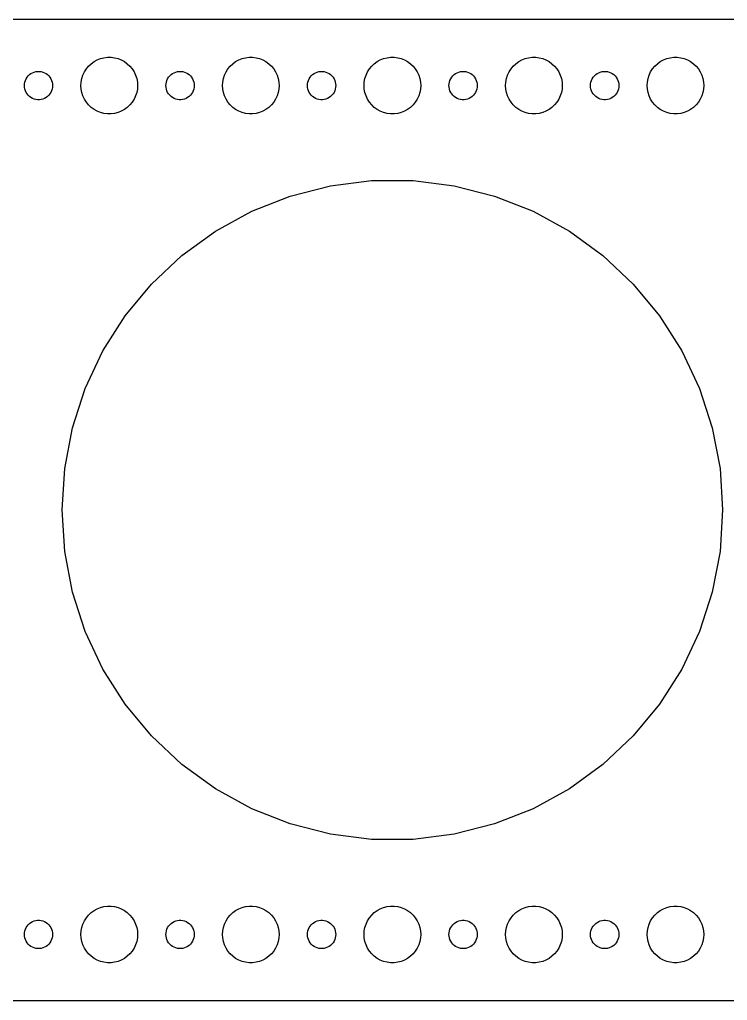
# Model space of a CAD drawing. Header units: metres. Extents: x -202 to 202, y 62 to 166.
# Drawn here: x 35.5 to 110.5, y 62 to 166 of the extents above; entities that cross this region are included whole.
import ezdxf

# ---------------------------------------------------------------- set-up
doc = ezdxf.new("R2010")
doc.units = ezdxf.units.M

msp = doc.modelspace()

# ---------------------------------------------------------------- linework, layer by layer
for p, q in [((197.314, 165.99), (-197.314, 165.99)), ((42.8131, 161.054), (43.0877, 161.312)), ((43.0877, 161.312), (43.3925, 161.533)), ((43.3925, 161.533), (43.7227, 161.714)), ((43.7227, 161.714), (44.0729, 161.853)), ((44.0729, 161.853), (44.4379, 161.947)), ((44.4379, 161.947), (44.8116, 161.994)), ((44.8116, 161.994), (45.1884, 161.994)), ((45.1884, 161.994), (45.5621, 161.947)), ((45.5621, 161.947), (45.927, 161.853)), ((45.927, 161.853), (46.2773, 161.714)), ((46.2773, 161.714), (46.6075, 161.533)), ((46.6075, 161.533), (46.9123, 161.312)), ((46.9123, 161.312), (47.1869, 161.054)), ((57.8131, 161.054), (58.0877, 161.312)), ((58.0877, 161.312), (58.3925, 161.533)), ((58.3925, 161.533), (58.7227, 161.714)), ((58.7227, 161.714), (59.0729, 161.853)), ((59.0729, 161.853), (59.4379, 161.947)), ((59.4379, 161.947), (59.8116, 161.994)), ((59.8116, 161.994), (60.1884, 161.994)), ((60.1884, 161.994), (60.5621, 161.947)), ((60.5621, 161.947), (60.927, 161.853)), ((60.927, 161.853), (61.2773, 161.714)), ((61.2773, 161.714), (61.6075, 161.533)), ((61.6075, 161.533), (61.9123, 161.312)), ((61.9123, 161.312), (62.1869, 161.054)), ((72.8131, 161.054), (73.0877, 161.312)), ((73.0877, 161.312), (73.3925, 161.533)), ((73.3925, 161.533), (73.7227, 161.714)), ((73.7227, 161.714), (74.073, 161.853)), ((74.073, 161.853), (74.4379, 161.947)), ((74.4379, 161.947), (74.8116, 161.994)), ((74.8116, 161.994), (75.1884, 161.994)), ((75.1884, 161.994), (75.5621, 161.947)), ((75.5621, 161.947), (75.927, 161.853)), ((75.927, 161.853), (76.2773, 161.714)), ((76.2773, 161.714), (76.6075, 161.533)), ((76.6075, 161.533), (76.9123, 161.312)), ((76.9123, 161.312), (77.1869, 161.054)), ((87.8131, 161.054), (88.0877, 161.312)), ((88.0877, 161.312), (88.3925, 161.533)), ((88.3925, 161.533), (88.7227, 161.714)), ((88.7227, 161.714), (89.073, 161.853)), ((89.073, 161.853), (89.4379, 161.947)), ((89.4379, 161.947), (89.8116, 161.994)), ((89.8116, 161.994), (90.1884, 161.994)), ((90.1884, 161.994), (90.5621, 161.947)), ((90.5621, 161.947), (90.927, 161.853)), ((90.927, 161.853), (91.2773, 161.714)), ((91.2773, 161.714), (91.6075, 161.533)), ((91.6075, 161.533), (91.9123, 161.312)), ((91.9123, 161.312), (92.1869, 161.054)), ((102.813, 161.054), (103.088, 161.312)), ((103.088, 161.312), (103.393, 161.533)), ((103.393, 161.533), (103.723, 161.714)), ((103.723, 161.714), (104.073, 161.853)), ((104.073, 161.853), (104.438, 161.947)), ((104.438, 161.947), (104.812, 161.994)), ((104.812, 161.994), (105.188, 161.994)), ((105.188, 161.994), (105.562, 161.947)), ((105.562, 161.947), (105.927, 161.853)), ((105.927, 161.853), (106.277, 161.714)), ((106.277, 161.714), (106.607, 161.533)), ((106.607, 161.533), (106.912, 161.312)), ((106.912, 161.312), (107.187, 161.054)), ((36.4065, 160.027), (36.5439, 160.156)), ((36.5439, 160.156), (36.6963, 160.266)), ((36.6963, 160.266), (36.8613, 160.357)), ((36.8613, 160.357), (37.0365, 160.427)), ((37.0365, 160.427), (37.2189, 160.473)), ((37.2189, 160.473), (37.4058, 160.497)), ((37.4058, 160.497), (37.5942, 160.497)), ((37.5942, 160.497), (37.7811, 160.473)), ((37.7811, 160.473), (37.9635, 160.427)), ((37.9635, 160.427), (38.1387, 160.357)), ((38.1387, 160.357), (38.3037, 160.266)), ((38.3037, 160.266), (38.4561, 160.156)), ((38.4561, 160.156), (38.5934, 160.027)), ((42.2107, 160.104), (42.3711, 160.445)), ((42.3711, 160.445), (42.5729, 160.763)), ((42.5729, 160.763), (42.8131, 161.054)), ((47.1869, 161.054), (47.427, 160.763)), ((47.427, 160.763), (47.6289, 160.445)), ((47.6289, 160.445), (47.7893, 160.104)), ((51.4065, 160.027), (51.5439, 160.156)), ((51.5439, 160.156), (51.6963, 160.266)), ((51.6963, 160.266), (51.8613, 160.357)), ((51.8613, 160.357), (52.0365, 160.427)), ((52.0365, 160.427), (52.2189, 160.473)), ((52.2189, 160.473), (52.4058, 160.497)), ((52.4058, 160.497), (52.5942, 160.497)), ((52.5942, 160.497), (52.7811, 160.473)), ((52.7811, 160.473), (52.9635, 160.427)), ((52.9635, 160.427), (53.1387, 160.357)), ((53.1387, 160.357), (53.3037, 160.266)), ((53.3037, 160.266), (53.4561, 160.156)), ((53.4561, 160.156), (53.5934, 160.027)), ((57.2107, 160.104), (57.3711, 160.445)), ((57.3711, 160.445), (57.5729, 160.763)), ((57.5729, 160.763), (57.8131, 161.054)), ((62.1869, 161.054), (62.427, 160.763)), ((62.427, 160.763), (62.6289, 160.445)), ((62.6289, 160.445), (62.7893, 160.104)), ((66.4065, 160.027), (66.5439, 160.156)), ((66.5439, 160.156), (66.6963, 160.266)), ((66.6963, 160.266), (66.8613, 160.357)), ((66.8613, 160.357), (67.0365, 160.427)), ((67.0365, 160.427), (67.2189, 160.473)), ((67.2189, 160.473), (67.4058, 160.497)), ((67.4058, 160.497), (67.5942, 160.497)), ((67.5942, 160.497), (67.7811, 160.473)), ((67.7811, 160.473), (67.9635, 160.427)), ((67.9635, 160.427), (68.1387, 160.357)), ((68.1387, 160.357), (68.3037, 160.266)), ((68.3037, 160.266), (68.4561, 160.156)), ((68.4561, 160.156), (68.5934, 160.027)), ((72.2107, 160.104), (72.3711, 160.445)), ((72.3711, 160.445), (72.573, 160.763)), ((72.573, 160.763), (72.8131, 161.054)), ((77.1869, 161.054), (77.427, 160.763)), ((77.427, 160.763), (77.6289, 160.445)), ((77.6289, 160.445), (77.7893, 160.104)), ((81.4065, 160.027), (81.5439, 160.156)), ((81.5439, 160.156), (81.6963, 160.266)), ((81.6963, 160.266), (81.8613, 160.357)), ((81.8613, 160.357), (82.0365, 160.427)), ((82.0365, 160.427), (82.2189, 160.473)), ((82.2189, 160.473), (82.4058, 160.497)), ((82.4058, 160.497), (82.5942, 160.497)), ((82.5942, 160.497), (82.7811, 160.473)), ((82.7811, 160.473), (82.9635, 160.427)), ((82.9635, 160.427), (83.1387, 160.357)), ((83.1387, 160.357), (83.3037, 160.266)), ((83.3037, 160.266), (83.4561, 160.156)), ((83.4561, 160.156), (83.5934, 160.027)), ((87.2107, 160.104), (87.3711, 160.445)), ((87.3711, 160.445), (87.573, 160.763)), ((87.573, 160.763), (87.8131, 161.054)), ((92.1869, 161.054), (92.427, 160.763)), ((92.427, 160.763), (92.6289, 160.445)), ((92.6289, 160.445), (92.7893, 160.104)), ((96.4065, 160.027), (96.5439, 160.156)), ((96.5439, 160.156), (96.6963, 160.266)), ((96.6963, 160.266), (96.8613, 160.357)), ((96.8613, 160.357), (97.0365, 160.427)), ((97.0365, 160.427), (97.2189, 160.473)), ((97.2189, 160.473), (97.4058, 160.497)), ((97.4058, 160.497), (97.5942, 160.497)), ((97.5942, 160.497), (97.7811, 160.473)), ((97.7811, 160.473), (97.9635, 160.427)), ((97.9635, 160.427), (98.1387, 160.357)), ((98.1387, 160.357), (98.3037, 160.266)), ((98.3037, 160.266), (98.4561, 160.156)), ((98.4561, 160.156), (98.5934, 160.027)), ((102.211, 160.104), (102.371, 160.445)), ((102.371, 160.445), (102.573, 160.763)), ((102.573, 160.763), (102.813, 161.054)), ((107.187, 161.054), (107.427, 160.763)), ((107.427, 160.763), (107.629, 160.445)), ((107.629, 160.445), (107.789, 160.104)), ((36, 159), (36.0118, 159.188)), ((36.0118, 159.188), (36.0471, 159.373)), ((36.0471, 159.373), (36.1053, 159.552)), ((36.1053, 159.552), (36.1855, 159.723)), ((36.1855, 159.723), (36.2865, 159.882)), ((36.2865, 159.882), (36.4065, 160.027)), ((38.5934, 160.027), (38.7135, 159.882)), ((38.7135, 159.882), (38.8145, 159.723)), ((38.8145, 159.723), (38.8947, 159.552)), ((38.8947, 159.552), (38.9529, 159.373)), ((38.9529, 159.373), (38.9882, 159.188)), ((38.9882, 159.188), (39, 159)), ((42, 159), (42.0237, 159.376)), ((42.0237, 159.376), (42.0942, 159.746)), ((42.0942, 159.746), (42.2107, 160.104)), ((47.7893, 160.104), (47.9057, 159.746)), ((47.9057, 159.746), (47.9763, 159.376)), ((47.9763, 159.376), (48, 159)), ((51, 159), (51.0118, 159.188)), ((51.0118, 159.188), (51.0471, 159.373)), ((51.0471, 159.373), (51.1053, 159.552)), ((51.1053, 159.552), (51.1855, 159.723)), ((51.1855, 159.723), (51.2865, 159.882)), ((51.2865, 159.882), (51.4065, 160.027)), ((53.5934, 160.027), (53.7135, 159.882)), ((53.7135, 159.882), (53.8145, 159.723)), ((53.8145, 159.723), (53.8947, 159.552)), ((53.8947, 159.552), (53.9529, 159.373)), ((53.9529, 159.373), (53.9882, 159.188)), ((53.9882, 159.188), (54, 159)), ((57, 159), (57.0237, 159.376)), ((57.0237, 159.376), (57.0942, 159.746)), ((57.0942, 159.746), (57.2107, 160.104)), ((62.7893, 160.104), (62.9057, 159.746)), ((62.9057, 159.746), (62.9763, 159.376)), ((62.9763, 159.376), (63, 159)), ((66, 159), (66.0118, 159.188)), ((66.0118, 159.188), (66.0471, 159.373)), ((66.0471, 159.373), (66.1053, 159.552)), ((66.1053, 159.552), (66.1855, 159.723)), ((66.1855, 159.723), (66.2865, 159.882)), ((66.2865, 159.882), (66.4065, 160.027)), ((68.5934, 160.027), (68.7135, 159.882)), ((68.7135, 159.882), (68.8145, 159.723)), ((68.8145, 159.723), (68.8947, 159.552)), ((68.8947, 159.552), (68.9529, 159.373)), ((68.9529, 159.373), (68.9882, 159.188)), ((68.9882, 159.188), (69, 159)), ((72, 159), (72.0237, 159.376)), ((72.0237, 159.376), (72.0943, 159.746)), ((72.0943, 159.746), (72.2107, 160.104)), ((77.7893, 160.104), (77.9057, 159.746)), ((77.9057, 159.746), (77.9763, 159.376)), ((77.9763, 159.376), (78, 159)), ((81, 159), (81.0118, 159.188)), ((81.0118, 159.188), (81.0471, 159.373)), ((81.0471, 159.373), (81.1053, 159.552)), ((81.1053, 159.552), (81.1855, 159.723)), ((81.1855, 159.723), (81.2865, 159.882)), ((81.2865, 159.882), (81.4065, 160.027)), ((83.5934, 160.027), (83.7135, 159.882)), ((83.7135, 159.882), (83.8145, 159.723)), ((83.8145, 159.723), (83.8947, 159.552)), ((83.8947, 159.552), (83.9529, 159.373)), ((83.9529, 159.373), (83.9882, 159.188)), ((83.9882, 159.188), (84, 159)), ((87, 159), (87.0237, 159.376)), ((87.0237, 159.376), (87.0943, 159.746)), ((87.0943, 159.746), (87.2107, 160.104)), ((92.7893, 160.104), (92.9057, 159.746)), ((92.9057, 159.746), (92.9763, 159.376)), ((92.9763, 159.376), (93, 159)), ((96, 159), (96.0118, 159.188)), ((96.0118, 159.188), (96.0471, 159.373)), ((96.0471, 159.373), (96.1053, 159.552)), ((96.1053, 159.552), (96.1855, 159.723)), ((96.1855, 159.723), (96.2865, 159.882)), ((96.2865, 159.882), (96.4065, 160.027)), ((98.5934, 160.027), (98.7135, 159.882)), ((98.7135, 159.882), (98.8145, 159.723)), ((98.8145, 159.723), (98.8947, 159.552)), ((98.8947, 159.552), (98.9529, 159.373)), ((98.9529, 159.373), (98.9882, 159.188)), ((98.9882, 159.188), (99, 159)), ((102, 159), (102.024, 159.376)), ((102.024, 159.376), (102.094, 159.746)), ((102.094, 159.746), (102.211, 160.104)), ((107.789, 160.104), (107.906, 159.746)), ((107.906, 159.746), (107.976, 159.376)), ((107.976, 159.376), (108, 159)), ((36.0118, 158.812), (36, 159)), ((36.0471, 158.627), (36.0118, 158.812)), ((36.1053, 158.448), (36.0471, 158.627)), ((36.1855, 158.277), (36.1053, 158.448)), ((36.2865, 158.118), (36.1855, 158.277)), ((36.4065, 157.973), (36.2865, 158.118)), ((38.7135, 158.118), (38.5934, 157.973)), ((38.8145, 158.277), (38.7135, 158.118)), ((38.8947, 158.448), (38.8145, 158.277)), ((38.9529, 158.627), (38.8947, 158.448)), ((38.9882, 158.812), (38.9529, 158.627)), ((39, 159), (38.9882, 158.812)), ((42.0237, 158.624), (42, 159)), ((42.0942, 158.254), (42.0237, 158.624)), ((42.2107, 157.896), (42.0942, 158.254)), ((47.9057, 158.254), (47.7893, 157.896)), ((47.9763, 158.624), (47.9057, 158.254)), ((48, 159), (47.9763, 158.624)), ((51.0118, 158.812), (51, 159)), ((51.0471, 158.627), (51.0118, 158.812)), ((51.1053, 158.448), (51.0471, 158.627)), ((51.1855, 158.277), (51.1053, 158.448)), ((51.2865, 158.118), (51.1855, 158.277)), ((51.4065, 157.973), (51.2865, 158.118)), ((53.7135, 158.118), (53.5934, 157.973)), ((53.8145, 158.277), (53.7135, 158.118)), ((53.8947, 158.448), (53.8145, 158.277)), ((53.9529, 158.627), (53.8947, 158.448)), ((53.9882, 158.812), (53.9529, 158.627)), ((54, 159), (53.9882, 158.812)), ((57.0237, 158.624), (57, 159)), ((57.0942, 158.254), (57.0237, 158.624)), ((57.2107, 157.896), (57.0942, 158.254)), ((62.9057, 158.254), (62.7893, 157.896)), ((62.9763, 158.624), (62.9057, 158.254)), ((63, 159), (62.9763, 158.624)), ((66.0118, 158.812), (66, 159)), ((66.0471, 158.627), (66.0118, 158.812)), ((66.1053, 158.448), (66.0471, 158.627)), ((66.1855, 158.277), (66.1053, 158.448)), ((66.2865, 158.118), (66.1855, 158.277)), ((66.4065, 157.973), (66.2865, 158.118)), ((68.7135, 158.118), (68.5934, 157.973)), ((68.8145, 158.277), (68.7135, 158.118)), ((68.8947, 158.448), (68.8145, 158.277)), ((68.9529, 158.627), (68.8947, 158.448)), ((68.9882, 158.812), (68.9529, 158.627)), ((69, 159), (68.9882, 158.812)), ((72.0237, 158.624), (72, 159)), ((72.0943, 158.254), (72.0237, 158.624)), ((72.2107, 157.896), (72.0943, 158.254)), ((77.9057, 158.254), (77.7893, 157.896)), ((77.9763, 158.624), (77.9057, 158.254)), ((78, 159), (77.9763, 158.624)), ((81.0118, 158.812), (81, 159)), ((81.0471, 158.627), (81.0118, 158.812)), ((81.1053, 158.448), (81.0471, 158.627)), ((81.1855, 158.277), (81.1053, 158.448)), ((81.2865, 158.118), (81.1855, 158.277)), ((81.4065, 157.973), (81.2865, 158.118)), ((83.7135, 158.118), (83.5934, 157.973)), ((83.8145, 158.277), (83.7135, 158.118)), ((83.8947, 158.448), (83.8145, 158.277)), ((83.9529, 158.627), (83.8947, 158.448)), ((83.9882, 158.812), (83.9529, 158.627)), ((84, 159), (83.9882, 158.812)), ((87.0237, 158.624), (87, 159)), ((87.0943, 158.254), (87.0237, 158.624)), ((87.2107, 157.896), (87.0943, 158.254)), ((92.9057, 158.254), (92.7893, 157.896)), ((92.9763, 158.624), (92.9057, 158.254)), ((93, 159), (92.9763, 158.624)), ((96.0118, 158.812), (96, 159)), ((96.0471, 158.627), (96.0118, 158.812)), ((96.1053, 158.448), (96.0471, 158.627)), ((96.1855, 158.277), (96.1053, 158.448)), ((96.2865, 158.118), (96.1855, 158.277)), ((96.4065, 157.973), (96.2865, 158.118)), ((98.7135, 158.118), (98.5934, 157.973)), ((98.8145, 158.277), (98.7135, 158.118)), ((98.8947, 158.448), (98.8145, 158.277)), ((98.9529, 158.627), (98.8947, 158.448)), ((98.9882, 158.812), (98.9529, 158.627)), ((99, 159), (98.9882, 158.812)), ((102.024, 158.624), (102, 159)), ((102.094, 158.254), (102.024, 158.624)), ((102.211, 157.896), (102.094, 158.254)), ((107.906, 158.254), (107.789, 157.896)), ((107.976, 158.624), (107.906, 158.254)), ((108, 159), (107.976, 158.624)), ((36.5439, 157.844), (36.4065, 157.973)), ((36.6963, 157.734), (36.5439, 157.844)), ((36.8613, 157.643), (36.6963, 157.734)), ((37.0365, 157.573), (36.8613, 157.643)), ((37.2189, 157.527), (37.0365, 157.573)), ((37.4058, 157.503), (37.2189, 157.527)), ((37.5942, 157.503), (37.4058, 157.503)), ((37.7811, 157.527), (37.5942, 157.503)), ((37.9635, 157.573), (37.7811, 157.527)), ((38.1387, 157.643), (37.9635, 157.573)), ((38.3037, 157.734), (38.1387, 157.643)), ((38.4561, 157.844), (38.3037, 157.734)), ((38.5934, 157.973), (38.4561, 157.844)), ((42.3711, 157.555), (42.2107, 157.896)), ((42.5729, 157.237), (42.3711, 157.555)), ((42.8131, 156.946), (42.5729, 157.237)), ((47.427, 157.237), (47.1869, 156.946)), ((47.6289, 157.555), (47.427, 157.237)), ((47.7893, 157.896), (47.6289, 157.555)), ((51.5439, 157.844), (51.4065, 157.973)), ((51.6963, 157.734), (51.5439, 157.844)), ((51.8613, 157.643), (51.6963, 157.734)), ((52.0365, 157.573), (51.8613, 157.643)), ((52.2189, 157.527), (52.0365, 157.573)), ((52.4058, 157.503), (52.2189, 157.527)), ((52.5942, 157.503), (52.4058, 157.503)), ((52.7811, 157.527), (52.5942, 157.503)), ((52.9635, 157.573), (52.7811, 157.527)), ((53.1387, 157.643), (52.9635, 157.573)), ((53.3037, 157.734), (53.1387, 157.643)), ((53.4561, 157.844), (53.3037, 157.734)), ((53.5934, 157.973), (53.4561, 157.844)), ((57.3711, 157.555), (57.2107, 157.896)), ((57.5729, 157.237), (57.3711, 157.555)), ((57.8131, 156.946), (57.5729, 157.237)), ((62.427, 157.237), (62.1869, 156.946)), ((62.6289, 157.555), (62.427, 157.237)), ((62.7893, 157.896), (62.6289, 157.555)), ((66.5439, 157.844), (66.4065, 157.973)), ((66.6963, 157.734), (66.5439, 157.844)), ((66.8613, 157.643), (66.6963, 157.734)), ((67.0365, 157.573), (66.8613, 157.643)), ((67.2189, 157.527), (67.0365, 157.573)), ((67.4058, 157.503), (67.2189, 157.527)), ((67.5942, 157.503), (67.4058, 157.503)), ((67.7811, 157.527), (67.5942, 157.503)), ((67.9635, 157.573), (67.7811, 157.527)), ((68.1387, 157.643), (67.9635, 157.573)), ((68.3037, 157.734), (68.1387, 157.643)), ((68.4561, 157.844), (68.3037, 157.734)), ((68.5934, 157.973), (68.4561, 157.844)), ((72.3711, 157.555), (72.2107, 157.896)), ((72.573, 157.237), (72.3711, 157.555)), ((72.8131, 156.946), (72.573, 157.237)), ((77.427, 157.237), (77.1869, 156.946)), ((77.6289, 157.555), (77.427, 157.237)), ((77.7893, 157.896), (77.6289, 157.555)), ((81.5439, 157.844), (81.4065, 157.973)), ((81.6963, 157.734), (81.5439, 157.844)), ((81.8613, 157.643), (81.6963, 157.734)), ((82.0365, 157.573), (81.8613, 157.643)), ((82.2189, 157.527), (82.0365, 157.573)), ((82.4058, 157.503), (82.2189, 157.527)), ((82.5942, 157.503), (82.4058, 157.503)), ((82.7811, 157.527), (82.5942, 157.503)), ((82.9635, 157.573), (82.7811, 157.527)), ((83.1387, 157.643), (82.9635, 157.573)), ((83.3037, 157.734), (83.1387, 157.643)), ((83.4561, 157.844), (83.3037, 157.734)), ((83.5934, 157.973), (83.4561, 157.844)), ((87.3711, 157.555), (87.2107, 157.896)), ((87.573, 157.237), (87.3711, 157.555)), ((87.8131, 156.946), (87.573, 157.237)), ((92.427, 157.237), (92.1869, 156.946)), ((92.6289, 157.555), (92.427, 157.237)), ((92.7893, 157.896), (92.6289, 157.555)), ((96.5439, 157.844), (96.4065, 157.973)), ((96.6963, 157.734), (96.5439, 157.844)), ((96.8613, 157.643), (96.6963, 157.734)), ((97.0365, 157.573), (96.8613, 157.643)), ((97.2189, 157.527), (97.0365, 157.573)), ((97.4058, 157.503), (97.2189, 157.527)), ((97.5942, 157.503), (97.4058, 157.503)), ((97.7811, 157.527), (97.5942, 157.503)), ((97.9635, 157.573), (97.7811, 157.527)), ((98.1387, 157.643), (97.9635, 157.573)), ((98.3037, 157.734), (98.1387, 157.643)), ((98.4561, 157.844), (98.3037, 157.734)), ((98.5934, 157.973), (98.4561, 157.844)), ((102.371, 157.555), (102.211, 157.896)), ((102.573, 157.237), (102.371, 157.555)), ((102.813, 156.946), (102.573, 157.237)), ((107.427, 157.237), (107.187, 156.946)), ((107.629, 157.555), (107.427, 157.237)), ((107.789, 157.896), (107.629, 157.555)), ((43.0877, 156.688), (42.8131, 156.946)), ((43.3925, 156.467), (43.0877, 156.688)), ((43.7227, 156.286), (43.3925, 156.467)), ((44.0729, 156.147), (43.7227, 156.286)), ((44.4379, 156.053), (44.0729, 156.147)), ((44.8116, 156.006), (44.4379, 156.053)), ((45.1884, 156.006), (44.8116, 156.006)), ((45.5621, 156.053), (45.1884, 156.006)), ((45.927, 156.147), (45.5621, 156.053)), ((46.2773, 156.286), (45.927, 156.147)), ((46.6075, 156.467), (46.2773, 156.286)), ((46.9123, 156.688), (46.6075, 156.467)), ((47.1869, 156.946), (46.9123, 156.688)), ((58.0877, 156.688), (57.8131, 156.946)), ((58.3925, 156.467), (58.0877, 156.688)), ((58.7227, 156.286), (58.3925, 156.467)), ((59.0729, 156.147), (58.7227, 156.286)), ((59.4379, 156.053), (59.0729, 156.147)), ((59.8116, 156.006), (59.4379, 156.053)), ((60.1884, 156.006), (59.8116, 156.006)), ((60.5621, 156.053), (60.1884, 156.006)), ((60.927, 156.147), (60.5621, 156.053)), ((61.2773, 156.286), (60.927, 156.147)), ((61.6075, 156.467), (61.2773, 156.286)), ((61.9123, 156.688), (61.6075, 156.467)), ((62.1869, 156.946), (61.9123, 156.688)), ((73.0877, 156.688), (72.8131, 156.946)), ((73.3925, 156.467), (73.0877, 156.688)), ((73.7227, 156.286), (73.3925, 156.467)), ((74.073, 156.147), (73.7227, 156.286)), ((74.4379, 156.053), (74.073, 156.147)), ((74.8116, 156.006), (74.4379, 156.053)), ((75.1884, 156.006), (74.8116, 156.006)), ((75.5621, 156.053), (75.1884, 156.006)), ((75.927, 156.147), (75.5621, 156.053)), ((76.2773, 156.286), (75.927, 156.147)), ((76.6075, 156.467), (76.2773, 156.286)), ((76.9123, 156.688), (76.6075, 156.467)), ((77.1869, 156.946), (76.9123, 156.688)), ((88.0877, 156.688), (87.8131, 156.946)), ((88.3925, 156.467), (88.0877, 156.688)), ((88.7227, 156.286), (88.3925, 156.467)), ((89.073, 156.147), (88.7227, 156.286)), ((89.4379, 156.053), (89.073, 156.147)), ((89.8116, 156.006), (89.4379, 156.053)), ((90.1884, 156.006), (89.8116, 156.006)), ((90.5621, 156.053), (90.1884, 156.006)), ((90.927, 156.147), (90.5621, 156.053)), ((91.2773, 156.286), (90.927, 156.147)), ((91.6075, 156.467), (91.2773, 156.286)), ((91.9123, 156.688), (91.6075, 156.467)), ((92.1869, 156.946), (91.9123, 156.688)), ((103.088, 156.688), (102.813, 156.946)), ((103.393, 156.467), (103.088, 156.688)), ((103.723, 156.286), (103.393, 156.467)), ((104.073, 156.147), (103.723, 156.286)), ((104.438, 156.053), (104.073, 156.147)), ((104.812, 156.006), (104.438, 156.053)), ((105.188, 156.006), (104.812, 156.006)), ((105.562, 156.053), (105.188, 156.006)), ((105.927, 156.147), (105.562, 156.053)), ((106.277, 156.286), (105.927, 156.147)), ((106.607, 156.467), (106.277, 156.286)), ((106.912, 156.688), (106.607, 156.467)), ((107.187, 156.946), (106.912, 156.688)), ((68.4417, 148.38), (72.8023, 148.931)), ((72.8023, 148.931), (77.1977, 148.931)), ((77.1977, 148.931), (81.5583, 148.38)), ((64.1844, 147.287), (68.4417, 148.38)), ((81.5583, 148.38), (85.8156, 147.287)), ((60.0977, 145.669), (64.1844, 147.287)), ((85.8156, 147.287), (89.9023, 145.669)), ((56.2461, 143.551), (60.0977, 145.669)), ((89.9023, 145.669), (93.7539, 143.551)), ((52.6902, 140.968), (56.2461, 143.551)), ((93.7539, 143.551), (97.3098, 140.968)), ((49.4861, 137.959), (52.6902, 140.968)), ((97.3098, 140.968), (100.514, 137.959)), ((46.6844, 134.572), (49.4861, 137.959)), ((100.514, 137.959), (103.316, 134.572)), ((44.3293, 130.861), (46.6844, 134.572)), ((103.316, 134.572), (105.671, 130.861)), ((42.4578, 126.884), (44.3293, 130.861)), ((105.671, 130.861), (107.542, 126.884)), ((41.0996, 122.704), (42.4578, 126.884)), ((107.542, 126.884), (108.9, 122.704)), ((40.276, 118.387), (41.0996, 122.704)), ((108.9, 122.704), (109.724, 118.387)), ((40, 114), (40.276, 118.387)), ((109.724, 118.387), (110, 114)), ((40.276, 109.613), (40, 114)), ((110, 114), (109.724, 109.613)), ((41.0996, 105.296), (40.276, 109.613)), ((109.724, 109.613), (108.9, 105.296)), ((42.4578, 101.116), (41.0996, 105.296)), ((108.9, 105.296), (107.542, 101.116)), ((44.3293, 97.1386), (42.4578, 101.116)), ((107.542, 101.116), (105.671, 97.1386)), ((46.6844, 93.4275), (44.3293, 97.1386)), ((105.671, 97.1386), (103.316, 93.4275)), ((49.4861, 90.0409), (46.6844, 93.4275)), ((103.316, 93.4275), (100.514, 90.0409)), ((52.6902, 87.032), (49.4861, 90.0409)), ((100.514, 90.0409), (97.3098, 87.032)), ((56.2461, 84.4485), (52.6902, 87.032)), ((97.3098, 87.032), (93.7539, 84.4485)), ((60.0977, 82.3311), (56.2461, 84.4485)), ((93.7539, 84.4485), (89.9023, 82.3311)), ((64.1844, 80.713), (60.0977, 82.3311)), ((89.9023, 82.3311), (85.8156, 80.713)), ((68.4417, 79.6199), (64.1844, 80.713)), ((85.8156, 80.713), (81.5583, 79.6199)), ((72.8023, 79.0691), (68.4417, 79.6199)), ((77.1977, 79.0691), (72.8023, 79.0691)), ((81.5583, 79.6199), (77.1977, 79.0691)), ((43.7227, 71.7145), (44.0729, 71.8532)), ((44.0729, 71.8532), (44.4379, 71.9469)), ((44.4379, 71.9469), (44.8116, 71.9941)), ((44.8116, 71.9941), (45.1884, 71.9941)), ((45.1884, 71.9941), (45.5621, 71.9469)), ((45.5621, 71.9469), (45.927, 71.8532)), ((45.927, 71.8532), (46.2773, 71.7145)), ((58.7227, 71.7145), (59.0729, 71.8532)), ((59.0729, 71.8532), (59.4379, 71.9469)), ((59.4379, 71.9469), (59.8116, 71.9941)), ((59.8116, 71.9941), (60.1884, 71.9941)), ((60.1884, 71.9941), (60.5621, 71.9469)), ((60.5621, 71.9469), (60.927, 71.8532)), ((60.927, 71.8532), (61.2773, 71.7145)), ((73.7227, 71.7145), (74.073, 71.8532)), ((74.073, 71.8532), (74.4379, 71.9469)), ((74.4379, 71.9469), (74.8116, 71.9941)), ((74.8116, 71.9941), (75.1884, 71.9941)), ((75.1884, 71.9941), (75.5621, 71.9469)), ((75.5621, 71.9469), (75.927, 71.8532)), ((75.927, 71.8532), (76.2773, 71.7145)), ((88.7227, 71.7145), (89.073, 71.8532)), ((89.073, 71.8532), (89.4379, 71.9469)), ((89.4379, 71.9469), (89.8116, 71.9941)), ((89.8116, 71.9941), (90.1884, 71.9941)), ((90.1884, 71.9941), (90.5621, 71.9469)), ((90.5621, 71.9469), (90.927, 71.8532)), ((90.927, 71.8532), (91.2773, 71.7145)), ((103.723, 71.7145), (104.073, 71.8532)), ((104.073, 71.8532), (104.438, 71.9469)), ((104.438, 71.9469), (104.812, 71.9941)), ((104.812, 71.9941), (105.188, 71.9941)), ((105.188, 71.9941), (105.562, 71.9469)), ((105.562, 71.9469), (105.927, 71.8532)), ((105.927, 71.8532), (106.277, 71.7145)), ((42.3711, 70.4453), (42.5729, 70.7634)), ((42.5729, 70.7634), (42.8131, 71.0536)), ((42.8131, 71.0536), (43.0877, 71.3115)), ((43.0877, 71.3115), (43.3925, 71.533)), ((43.3925, 71.533), (43.7227, 71.7145)), ((46.2773, 71.7145), (46.6075, 71.533)), ((46.6075, 71.533), (46.9123, 71.3115)), ((46.9123, 71.3115), (47.1869, 71.0536)), ((47.1869, 71.0536), (47.427, 70.7634)), ((47.427, 70.7634), (47.6289, 70.4453)), ((57.3711, 70.4453), (57.5729, 70.7634)), ((57.5729, 70.7634), (57.8131, 71.0536)), ((57.8131, 71.0536), (58.0877, 71.3115)), ((58.0877, 71.3115), (58.3925, 71.533)), ((58.3925, 71.533), (58.7227, 71.7145)), ((61.2773, 71.7145), (61.6075, 71.533)), ((61.6075, 71.533), (61.9123, 71.3115)), ((61.9123, 71.3115), (62.1869, 71.0536)), ((62.1869, 71.0536), (62.427, 70.7634)), ((62.427, 70.7634), (62.6289, 70.4453)), ((72.3711, 70.4453), (72.573, 70.7634)), ((72.573, 70.7634), (72.8131, 71.0536)), ((72.8131, 71.0536), (73.0877, 71.3115)), ((73.0877, 71.3115), (73.3925, 71.533)), ((73.3925, 71.533), (73.7227, 71.7145)), ((76.2773, 71.7145), (76.6075, 71.533)), ((76.6075, 71.533), (76.9123, 71.3115)), ((76.9123, 71.3115), (77.1869, 71.0536)), ((77.1869, 71.0536), (77.427, 70.7634)), ((77.427, 70.7634), (77.6289, 70.4453)), ((87.3711, 70.4453), (87.573, 70.7634)), ((87.573, 70.7634), (87.8131, 71.0536)), ((87.8131, 71.0536), (88.0877, 71.3115)), ((88.0877, 71.3115), (88.3925, 71.533)), ((88.3925, 71.533), (88.7227, 71.7145)), ((91.2773, 71.7145), (91.6075, 71.533)), ((91.6075, 71.533), (91.9123, 71.3115)), ((91.9123, 71.3115), (92.1869, 71.0536)), ((92.1869, 71.0536), (92.427, 70.7634)), ((92.427, 70.7634), (92.6289, 70.4453)), ((102.371, 70.4453), (102.573, 70.7634)), ((102.573, 70.7634), (102.813, 71.0536)), ((102.813, 71.0536), (103.088, 71.3115)), ((103.088, 71.3115), (103.393, 71.533)), ((103.393, 71.533), (103.723, 71.7145)), ((106.277, 71.7145), (106.607, 71.533)), ((106.607, 71.533), (106.912, 71.3115)), ((106.912, 71.3115), (107.187, 71.0536)), ((107.187, 71.0536), (107.427, 70.7634)), ((107.427, 70.7634), (107.629, 70.4453)), ((36.1053, 69.5522), (36.1855, 69.7226)), ((36.1855, 69.7226), (36.2865, 69.8817)), ((36.2865, 69.8817), (36.4065, 70.0268)), ((36.4065, 70.0268), (36.5439, 70.1558)), ((36.5439, 70.1558), (36.6963, 70.2665)), ((36.6963, 70.2665), (36.8613, 70.3572)), ((36.8613, 70.3572), (37.0365, 70.4266)), ((37.0365, 70.4266), (37.2189, 70.4734)), ((37.2189, 70.4734), (37.4058, 70.497)), ((37.4058, 70.497), (37.5942, 70.497)), ((37.5942, 70.497), (37.7811, 70.4734)), ((37.7811, 70.4734), (37.9635, 70.4266)), ((37.9635, 70.4266), (38.1387, 70.3572)), ((38.1387, 70.3572), (38.3037, 70.2665)), ((38.3037, 70.2665), (38.4561, 70.1558)), ((38.4561, 70.1558), (38.5934, 70.0268)), ((38.5934, 70.0268), (38.7135, 69.8817)), ((38.7135, 69.8817), (38.8145, 69.7226)), ((38.8145, 69.7226), (38.8947, 69.5522)), ((42.0237, 69.376), (42.0942, 69.7461)), ((42.0942, 69.7461), (42.2107, 70.1044)), ((42.2107, 70.1044), (42.3711, 70.4453)), ((47.6289, 70.4453), (47.7893, 70.1044)), ((47.7893, 70.1044), (47.9057, 69.7461)), ((47.9057, 69.7461), (47.9763, 69.376)), ((51.1053, 69.5522), (51.1855, 69.7226)), ((51.1855, 69.7226), (51.2865, 69.8817)), ((51.2865, 69.8817), (51.4065, 70.0268)), ((51.4065, 70.0268), (51.5439, 70.1558)), ((51.5439, 70.1558), (51.6963, 70.2665)), ((51.6963, 70.2665), (51.8613, 70.3572)), ((51.8613, 70.3572), (52.0365, 70.4266)), ((52.0365, 70.4266), (52.2189, 70.4734)), ((52.2189, 70.4734), (52.4058, 70.497)), ((52.4058, 70.497), (52.5942, 70.497)), ((52.5942, 70.497), (52.7811, 70.4734)), ((52.7811, 70.4734), (52.9635, 70.4266)), ((52.9635, 70.4266), (53.1387, 70.3572)), ((53.1387, 70.3572), (53.3037, 70.2665)), ((53.3037, 70.2665), (53.4561, 70.1558)), ((53.4561, 70.1558), (53.5934, 70.0268)), ((53.5934, 70.0268), (53.7135, 69.8817)), ((53.7135, 69.8817), (53.8145, 69.7226)), ((53.8145, 69.7226), (53.8947, 69.5522)), ((57.0237, 69.376), (57.0942, 69.7461)), ((57.0942, 69.7461), (57.2107, 70.1044)), ((57.2107, 70.1044), (57.3711, 70.4453)), ((62.6289, 70.4453), (62.7893, 70.1044)), ((62.7893, 70.1044), (62.9057, 69.7461)), ((62.9057, 69.7461), (62.9763, 69.376)), ((66.1053, 69.5522), (66.1855, 69.7226)), ((66.1855, 69.7226), (66.2865, 69.8817)), ((66.2865, 69.8817), (66.4065, 70.0268)), ((66.4065, 70.0268), (66.5439, 70.1558)), ((66.5439, 70.1558), (66.6963, 70.2665)), ((66.6963, 70.2665), (66.8613, 70.3572)), ((66.8613, 70.3572), (67.0365, 70.4266)), ((67.0365, 70.4266), (67.2189, 70.4734)), ((67.2189, 70.4734), (67.4058, 70.497)), ((67.4058, 70.497), (67.5942, 70.497)), ((67.5942, 70.497), (67.7811, 70.4734)), ((67.7811, 70.4734), (67.9635, 70.4266)), ((67.9635, 70.4266), (68.1387, 70.3572)), ((68.1387, 70.3572), (68.3037, 70.2665)), ((68.3037, 70.2665), (68.4561, 70.1558)), ((68.4561, 70.1558), (68.5934, 70.0268)), ((68.5934, 70.0268), (68.7135, 69.8817)), ((68.7135, 69.8817), (68.8145, 69.7226)), ((68.8145, 69.7226), (68.8947, 69.5522)), ((72.0237, 69.376), (72.0943, 69.7461)), ((72.0943, 69.7461), (72.2107, 70.1044)), ((72.2107, 70.1044), (72.3711, 70.4453)), ((77.6289, 70.4453), (77.7893, 70.1044)), ((77.7893, 70.1044), (77.9057, 69.7461)), ((77.9057, 69.7461), (77.9763, 69.376)), ((81.1053, 69.5522), (81.1855, 69.7226)), ((81.1855, 69.7226), (81.2865, 69.8817)), ((81.2865, 69.8817), (81.4065, 70.0268)), ((81.4065, 70.0268), (81.5439, 70.1558)), ((81.5439, 70.1558), (81.6963, 70.2665)), ((81.6963, 70.2665), (81.8613, 70.3572)), ((81.8613, 70.3572), (82.0365, 70.4266)), ((82.0365, 70.4266), (82.2189, 70.4734)), ((82.2189, 70.4734), (82.4058, 70.497)), ((82.4058, 70.497), (82.5942, 70.497)), ((82.5942, 70.497), (82.7811, 70.4734)), ((82.7811, 70.4734), (82.9635, 70.4266)), ((82.9635, 70.4266), (83.1387, 70.3572)), ((83.1387, 70.3572), (83.3037, 70.2665)), ((83.3037, 70.2665), (83.4561, 70.1558)), ((83.4561, 70.1558), (83.5934, 70.0268)), ((83.5934, 70.0268), (83.7135, 69.8817)), ((83.7135, 69.8817), (83.8145, 69.7226)), ((83.8145, 69.7226), (83.8947, 69.5522)), ((87.0237, 69.376), (87.0943, 69.7461)), ((87.0943, 69.7461), (87.2107, 70.1044)), ((87.2107, 70.1044), (87.3711, 70.4453)), ((92.6289, 70.4453), (92.7893, 70.1044)), ((92.7893, 70.1044), (92.9057, 69.7461)), ((92.9057, 69.7461), (92.9763, 69.376)), ((96.1053, 69.5522), (96.1855, 69.7226)), ((96.1855, 69.7226), (96.2865, 69.8817)), ((96.2865, 69.8817), (96.4065, 70.0268)), ((96.4065, 70.0268), (96.5439, 70.1558)), ((96.5439, 70.1558), (96.6963, 70.2665)), ((96.6963, 70.2665), (96.8613, 70.3572)), ((96.8613, 70.3572), (97.0365, 70.4266)), ((97.0365, 70.4266), (97.2189, 70.4734)), ((97.2189, 70.4734), (97.4058, 70.497)), ((97.4058, 70.497), (97.5942, 70.497)), ((97.5942, 70.497), (97.7811, 70.4734)), ((97.7811, 70.4734), (97.9635, 70.4266)), ((97.9635, 70.4266), (98.1387, 70.3572)), ((98.1387, 70.3572), (98.3037, 70.2665)), ((98.3037, 70.2665), (98.4561, 70.1558)), ((98.4561, 70.1558), (98.5934, 70.0268)), ((98.5934, 70.0268), (98.7135, 69.8817)), ((98.7135, 69.8817), (98.8145, 69.7226)), ((98.8145, 69.7226), (98.8947, 69.5522)), ((102.024, 69.376), (102.094, 69.7461)), ((102.094, 69.7461), (102.211, 70.1044)), ((102.211, 70.1044), (102.371, 70.4453)), ((107.629, 70.4453), (107.789, 70.1044)), ((107.789, 70.1044), (107.906, 69.7461)), ((107.906, 69.7461), (107.976, 69.376)), ((36, 69), (36.0118, 69.188)), ((36.0118, 68.812), (36, 69)), ((36.0118, 69.188), (36.0471, 69.373)), ((36.0471, 68.627), (36.0118, 68.812)), ((36.0471, 69.373), (36.1053, 69.5522)), ((36.1053, 68.4478), (36.0471, 68.627)), ((38.8947, 69.5522), (38.9529, 69.373)), ((38.9529, 68.627), (38.8947, 68.4478)), ((38.9529, 69.373), (38.9882, 69.188)), ((38.9882, 68.812), (38.9529, 68.627)), ((38.9882, 69.188), (39, 69)), ((39, 69), (38.9882, 68.812)), ((42, 69), (42.0237, 69.376)), ((42.0237, 68.624), (42, 69)), ((47.9763, 69.376), (48, 69)), ((48, 69), (47.9763, 68.624)), ((51, 69), (51.0118, 69.188)), ((51.0118, 68.812), (51, 69)), ((51.0118, 69.188), (51.0471, 69.373)), ((51.0471, 68.627), (51.0118, 68.812)), ((51.0471, 69.373), (51.1053, 69.5522)), ((51.1053, 68.4478), (51.0471, 68.627)), ((53.8947, 69.5522), (53.9529, 69.373)), ((53.9529, 68.627), (53.8947, 68.4478)), ((53.9529, 69.373), (53.9882, 69.188)), ((53.9882, 68.812), (53.9529, 68.627)), ((53.9882, 69.188), (54, 69)), ((54, 69), (53.9882, 68.812)), ((57, 69), (57.0237, 69.376)), ((57.0237, 68.624), (57, 69)), ((62.9763, 69.376), (63, 69)), ((63, 69), (62.9763, 68.624)), ((66, 69), (66.0118, 69.188)), ((66.0118, 68.812), (66, 69)), ((66.0118, 69.188), (66.0471, 69.373)), ((66.0471, 68.627), (66.0118, 68.812)), ((66.0471, 69.373), (66.1053, 69.5522)), ((66.1053, 68.4478), (66.0471, 68.627)), ((68.8947, 69.5522), (68.9529, 69.373)), ((68.9529, 68.627), (68.8947, 68.4478)), ((68.9529, 69.373), (68.9882, 69.188)), ((68.9882, 68.812), (68.9529, 68.627)), ((68.9882, 69.188), (69, 69)), ((69, 69), (68.9882, 68.812)), ((72, 69), (72.0237, 69.376)), ((72.0237, 68.624), (72, 69)), ((77.9763, 69.376), (78, 69)), ((78, 69), (77.9763, 68.624)), ((81, 69), (81.0118, 69.188)), ((81.0118, 68.812), (81, 69)), ((81.0118, 69.188), (81.0471, 69.373)), ((81.0471, 68.627), (81.0118, 68.812)), ((81.0471, 69.373), (81.1053, 69.5522)), ((81.1053, 68.4478), (81.0471, 68.627)), ((83.8947, 69.5522), (83.9529, 69.373)), ((83.9529, 68.627), (83.8947, 68.4478)), ((83.9529, 69.373), (83.9882, 69.188)), ((83.9882, 68.812), (83.9529, 68.627)), ((83.9882, 69.188), (84, 69)), ((84, 69), (83.9882, 68.812)), ((87, 69), (87.0237, 69.376)), ((87.0237, 68.624), (87, 69)), ((92.9763, 69.376), (93, 69)), ((93, 69), (92.9763, 68.624)), ((96, 69), (96.0118, 69.188)), ((96.0118, 68.812), (96, 69)), ((96.0118, 69.188), (96.0471, 69.373)), ((96.0471, 68.627), (96.0118, 68.812)), ((96.0471, 69.373), (96.1053, 69.5522)), ((96.1053, 68.4478), (96.0471, 68.627)), ((98.8947, 69.5522), (98.9529, 69.373)), ((98.9529, 68.627), (98.8947, 68.4478)), ((98.9529, 69.373), (98.9882, 69.188)), ((98.9882, 68.812), (98.9529, 68.627)), ((98.9882, 69.188), (99, 69)), ((99, 69), (98.9882, 68.812)), ((102, 69), (102.024, 69.376)), ((102.024, 68.624), (102, 69)), ((107.976, 69.376), (108, 69)), ((108, 69), (107.976, 68.624)), ((36.1855, 68.2774), (36.1053, 68.4478)), ((36.2865, 68.1183), (36.1855, 68.2774)), ((36.4065, 67.9732), (36.2865, 68.1183)), ((36.5439, 67.8442), (36.4065, 67.9732)), ((36.6963, 67.7335), (36.5439, 67.8442)), ((36.8613, 67.6428), (36.6963, 67.7335)), ((37.0365, 67.5734), (36.8613, 67.6428)), ((38.1387, 67.6428), (37.9635, 67.5734)), ((38.3037, 67.7335), (38.1387, 67.6428)), ((38.4561, 67.8442), (38.3037, 67.7335)), ((38.5934, 67.9732), (38.4561, 67.8442)), ((38.7135, 68.1183), (38.5934, 67.9732)), ((38.8145, 68.2774), (38.7135, 68.1183)), ((38.8947, 68.4478), (38.8145, 68.2774)), ((42.0942, 68.2539), (42.0237, 68.624)), ((42.2107, 67.8956), (42.0942, 68.2539)), ((42.3711, 67.5547), (42.2107, 67.8956)), ((47.7893, 67.8956), (47.6289, 67.5547)), ((47.9057, 68.2539), (47.7893, 67.8956)), ((47.9763, 68.624), (47.9057, 68.2539)), ((51.1855, 68.2774), (51.1053, 68.4478)), ((51.2865, 68.1183), (51.1855, 68.2774)), ((51.4065, 67.9732), (51.2865, 68.1183)), ((51.5439, 67.8442), (51.4065, 67.9732)), ((51.6963, 67.7335), (51.5439, 67.8442)), ((51.8613, 67.6428), (51.6963, 67.7335)), ((52.0365, 67.5734), (51.8613, 67.6428)), ((53.1387, 67.6428), (52.9635, 67.5734)), ((53.3037, 67.7335), (53.1387, 67.6428)), ((53.4561, 67.8442), (53.3037, 67.7335)), ((53.5934, 67.9732), (53.4561, 67.8442)), ((53.7135, 68.1183), (53.5934, 67.9732)), ((53.8145, 68.2774), (53.7135, 68.1183)), ((53.8947, 68.4478), (53.8145, 68.2774)), ((57.0942, 68.2539), (57.0237, 68.624)), ((57.2107, 67.8956), (57.0942, 68.2539)), ((57.3711, 67.5547), (57.2107, 67.8956)), ((62.7893, 67.8956), (62.6289, 67.5547)), ((62.9057, 68.2539), (62.7893, 67.8956)), ((62.9763, 68.624), (62.9057, 68.2539)), ((66.1855, 68.2774), (66.1053, 68.4478)), ((66.2865, 68.1183), (66.1855, 68.2774)), ((66.4065, 67.9732), (66.2865, 68.1183)), ((66.5439, 67.8442), (66.4065, 67.9732)), ((66.6963, 67.7335), (66.5439, 67.8442)), ((66.8613, 67.6428), (66.6963, 67.7335)), ((67.0365, 67.5734), (66.8613, 67.6428)), ((68.1387, 67.6428), (67.9635, 67.5734)), ((68.3037, 67.7335), (68.1387, 67.6428)), ((68.4561, 67.8442), (68.3037, 67.7335)), ((68.5934, 67.9732), (68.4561, 67.8442)), ((68.7135, 68.1183), (68.5934, 67.9732)), ((68.8145, 68.2774), (68.7135, 68.1183)), ((68.8947, 68.4478), (68.8145, 68.2774)), ((72.0943, 68.2539), (72.0237, 68.624)), ((72.2107, 67.8956), (72.0943, 68.2539)), ((72.3711, 67.5547), (72.2107, 67.8956)), ((77.7893, 67.8956), (77.6289, 67.5547)), ((77.9057, 68.2539), (77.7893, 67.8956)), ((77.9763, 68.624), (77.9057, 68.2539)), ((81.1855, 68.2774), (81.1053, 68.4478)), ((81.2865, 68.1183), (81.1855, 68.2774)), ((81.4065, 67.9732), (81.2865, 68.1183)), ((81.5439, 67.8442), (81.4065, 67.9732)), ((81.6963, 67.7335), (81.5439, 67.8442)), ((81.8613, 67.6428), (81.6963, 67.7335)), ((82.0365, 67.5734), (81.8613, 67.6428)), ((83.1387, 67.6428), (82.9635, 67.5734)), ((83.3037, 67.7335), (83.1387, 67.6428)), ((83.4561, 67.8442), (83.3037, 67.7335)), ((83.5934, 67.9732), (83.4561, 67.8442)), ((83.7135, 68.1183), (83.5934, 67.9732)), ((83.8145, 68.2774), (83.7135, 68.1183)), ((83.8947, 68.4478), (83.8145, 68.2774)), ((87.0943, 68.2539), (87.0237, 68.624)), ((87.2107, 67.8956), (87.0943, 68.2539)), ((87.3711, 67.5547), (87.2107, 67.8956)), ((92.7893, 67.8956), (92.6289, 67.5547)), ((92.9057, 68.2539), (92.7893, 67.8956)), ((92.9763, 68.624), (92.9057, 68.2539)), ((96.1855, 68.2774), (96.1053, 68.4478)), ((96.2865, 68.1183), (96.1855, 68.2774)), ((96.4065, 67.9732), (96.2865, 68.1183)), ((96.5439, 67.8442), (96.4065, 67.9732)), ((96.6963, 67.7335), (96.5439, 67.8442)), ((96.8613, 67.6428), (96.6963, 67.7335)), ((97.0365, 67.5734), (96.8613, 67.6428)), ((98.1387, 67.6428), (97.9635, 67.5734)), ((98.3037, 67.7335), (98.1387, 67.6428)), ((98.4561, 67.8442), (98.3037, 67.7335)), ((98.5934, 67.9732), (98.4561, 67.8442)), ((98.7135, 68.1183), (98.5934, 67.9732)), ((98.8145, 68.2774), (98.7135, 68.1183)), ((98.8947, 68.4478), (98.8145, 68.2774)), ((102.094, 68.2539), (102.024, 68.624)), ((102.211, 67.8956), (102.094, 68.2539)), ((102.371, 67.5547), (102.211, 67.8956)), ((107.789, 67.8956), (107.629, 67.5547)), ((107.906, 68.2539), (107.789, 67.8956)), ((107.976, 68.624), (107.906, 68.2539)), ((37.2189, 67.5266), (37.0365, 67.5734)), ((37.4058, 67.503), (37.2189, 67.5266)), ((37.5942, 67.503), (37.4058, 67.503)), ((37.7811, 67.5266), (37.5942, 67.503)), ((37.9635, 67.5734), (37.7811, 67.5266)), ((42.5729, 67.2366), (42.3711, 67.5547)), ((42.8131, 66.9464), (42.5729, 67.2366)), ((43.0877, 66.6885), (42.8131, 66.9464)), ((43.3925, 66.467), (43.0877, 66.6885)), ((46.9123, 66.6885), (46.6075, 66.467)), ((47.1869, 66.9464), (46.9123, 66.6885)), ((47.427, 67.2366), (47.1869, 66.9464)), ((47.6289, 67.5547), (47.427, 67.2366)), ((52.2189, 67.5266), (52.0365, 67.5734)), ((52.4058, 67.503), (52.2189, 67.5266)), ((52.5942, 67.503), (52.4058, 67.503)), ((52.7811, 67.5266), (52.5942, 67.503)), ((52.9635, 67.5734), (52.7811, 67.5266)), ((57.5729, 67.2366), (57.3711, 67.5547)), ((57.8131, 66.9464), (57.5729, 67.2366)), ((58.0877, 66.6885), (57.8131, 66.9464)), ((58.3925, 66.467), (58.0877, 66.6885)), ((61.9123, 66.6885), (61.6075, 66.467)), ((62.1869, 66.9464), (61.9123, 66.6885)), ((62.427, 67.2366), (62.1869, 66.9464)), ((62.6289, 67.5547), (62.427, 67.2366)), ((67.2189, 67.5266), (67.0365, 67.5734)), ((67.4058, 67.503), (67.2189, 67.5266)), ((67.5942, 67.503), (67.4058, 67.503)), ((67.7811, 67.5266), (67.5942, 67.503)), ((67.9635, 67.5734), (67.7811, 67.5266)), ((72.573, 67.2366), (72.3711, 67.5547)), ((72.8131, 66.9464), (72.573, 67.2366)), ((73.0877, 66.6885), (72.8131, 66.9464)), ((73.3925, 66.467), (73.0877, 66.6885)), ((76.9123, 66.6885), (76.6075, 66.467)), ((77.1869, 66.9464), (76.9123, 66.6885)), ((77.427, 67.2366), (77.1869, 66.9464)), ((77.6289, 67.5547), (77.427, 67.2366)), ((82.2189, 67.5266), (82.0365, 67.5734)), ((82.4058, 67.503), (82.2189, 67.5266)), ((82.5942, 67.503), (82.4058, 67.503)), ((82.7811, 67.5266), (82.5942, 67.503)), ((82.9635, 67.5734), (82.7811, 67.5266)), ((87.573, 67.2366), (87.3711, 67.5547)), ((87.8131, 66.9464), (87.573, 67.2366)), ((88.0877, 66.6885), (87.8131, 66.9464)), ((88.3925, 66.467), (88.0877, 66.6885)), ((91.9123, 66.6885), (91.6075, 66.467)), ((92.1869, 66.9464), (91.9123, 66.6885)), ((92.427, 67.2366), (92.1869, 66.9464)), ((92.6289, 67.5547), (92.427, 67.2366)), ((97.2189, 67.5266), (97.0365, 67.5734)), ((97.4058, 67.503), (97.2189, 67.5266)), ((97.5942, 67.503), (97.4058, 67.503)), ((97.7811, 67.5266), (97.5942, 67.503)), ((97.9635, 67.5734), (97.7811, 67.5266)), ((102.573, 67.2366), (102.371, 67.5547)), ((102.813, 66.9464), (102.573, 67.2366)), ((103.088, 66.6885), (102.813, 66.9464)), ((103.393, 66.467), (103.088, 66.6885)), ((106.912, 66.6885), (106.607, 66.467)), ((107.187, 66.9464), (106.912, 66.6885)), ((107.427, 67.2366), (107.187, 66.9464)), ((107.629, 67.5547), (107.427, 67.2366)), ((43.7227, 66.2855), (43.3925, 66.467)), ((44.0729, 66.1468), (43.7227, 66.2855)), ((44.4379, 66.0531), (44.0729, 66.1468)), ((44.8116, 66.0059), (44.4379, 66.0531)), ((45.1884, 66.0059), (44.8116, 66.0059)), ((45.5621, 66.0531), (45.1884, 66.0059)), ((45.927, 66.1468), (45.5621, 66.0531)), ((46.2773, 66.2855), (45.927, 66.1468)), ((46.6075, 66.467), (46.2773, 66.2855)), ((58.7227, 66.2855), (58.3925, 66.467)), ((59.0729, 66.1468), (58.7227, 66.2855)), ((59.4379, 66.0531), (59.0729, 66.1468)), ((59.8116, 66.0059), (59.4379, 66.0531)), ((60.1884, 66.0059), (59.8116, 66.0059)), ((60.5621, 66.0531), (60.1884, 66.0059)), ((60.927, 66.1468), (60.5621, 66.0531)), ((61.2773, 66.2855), (60.927, 66.1468)), ((61.6075, 66.467), (61.2773, 66.2855)), ((73.7227, 66.2855), (73.3925, 66.467)), ((74.073, 66.1468), (73.7227, 66.2855)), ((74.4379, 66.0531), (74.073, 66.1468)), ((74.8116, 66.0059), (74.4379, 66.0531)), ((75.1884, 66.0059), (74.8116, 66.0059)), ((75.5621, 66.0531), (75.1884, 66.0059)), ((75.927, 66.1468), (75.5621, 66.0531)), ((76.2773, 66.2855), (75.927, 66.1468)), ((76.6075, 66.467), (76.2773, 66.2855)), ((88.7227, 66.2855), (88.3925, 66.467)), ((89.073, 66.1468), (88.7227, 66.2855)), ((89.4379, 66.0531), (89.073, 66.1468)), ((89.8116, 66.0059), (89.4379, 66.0531)), ((90.1884, 66.0059), (89.8116, 66.0059)), ((90.5621, 66.0531), (90.1884, 66.0059)), ((90.927, 66.1468), (90.5621, 66.0531)), ((91.2773, 66.2855), (90.927, 66.1468)), ((91.6075, 66.467), (91.2773, 66.2855)), ((103.723, 66.2855), (103.393, 66.467)), ((104.073, 66.1468), (103.723, 66.2855)), ((104.438, 66.0531), (104.073, 66.1468)), ((104.812, 66.0059), (104.438, 66.0531)), ((105.188, 66.0059), (104.812, 66.0059)), ((105.562, 66.0531), (105.188, 66.0059)), ((105.927, 66.1468), (105.562, 66.0531)), ((106.277, 66.2855), (105.927, 66.1468)), ((106.607, 66.467), (106.277, 66.2855)), ((-197.314, 62.0099), (197.314, 62.0099))]:
    msp.add_line(p, q)

doc.saveas('drawing.dxf')
